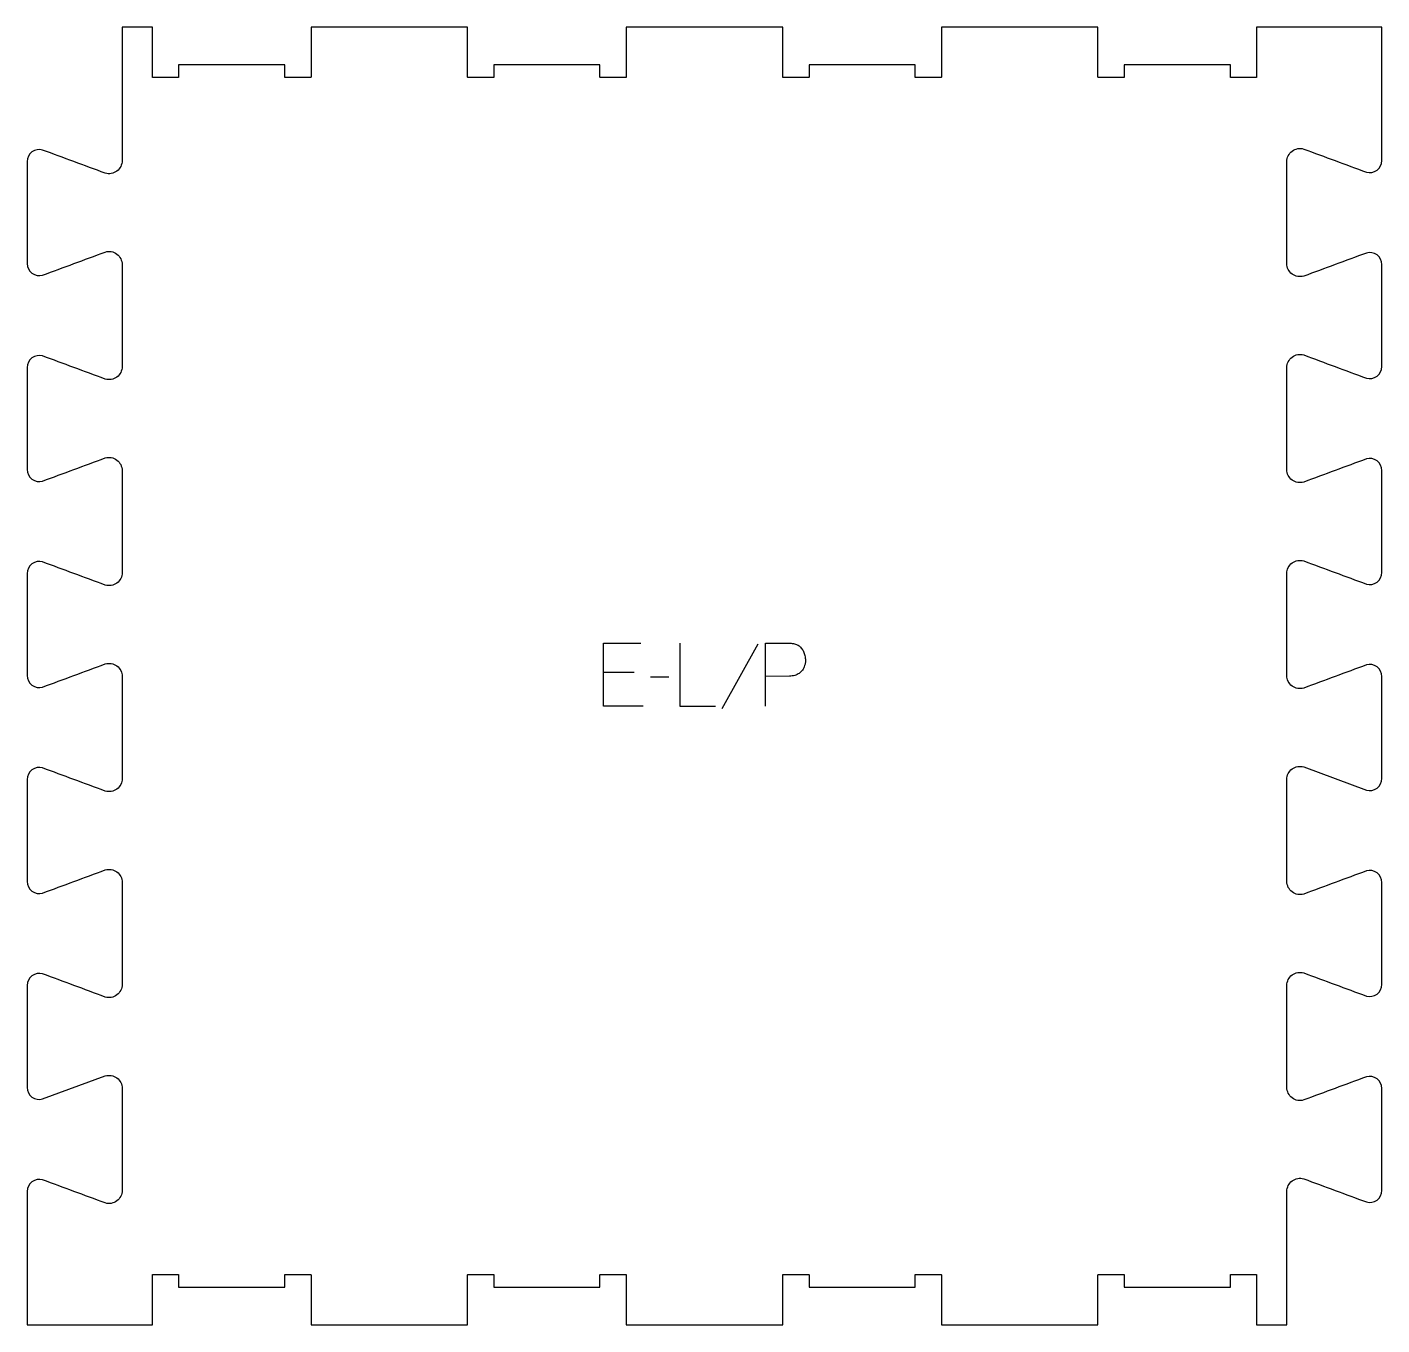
# Model space of a CAD drawing. Extents: x 0 to 645, y 0 to 618.
import ezdxf

# ---------------------------------------------------------------- set-up
doc = ezdxf.new("R2010")
doc.units = 0
doc.layers.add('1_ANYTOOL_1MMDEEP_LABELS_S', color=2, linetype='CONTINUOUS')
doc.layers.add('4_ANYTOOL_CUTTHROUGH_OUTSI', color=5, linetype='CONTINUOUS')

msp = doc.modelspace()

# ---------------------------------------------------------------- linework, layer by layer
at = {"layer": '1_ANYTOOL_1MMDEEP_LABELS_S'}
for p, q in [((347.807489, 323.9), (330.621775, 293.128571)), ((288.921775, 310.442857), (274.264632, 310.442857)), ((305.421775, 308.257143), (296.63606, 308.171429))]:
    msp.add_line(p, q, dxfattribs=at)
for points in [[(293.207489, 294.371429), (274.264632, 294.371429), (274.264632, 324.371429), (292.093203, 324.371429)], [(310.564632, 324.371429), (310.564632, 294.371429), (327.664632, 294.371429)]]:
    msp.add_lwpolyline(points, dxfattribs=at)
msp.add_lwpolyline([(351.321775, 294.414286), (351.321775, 324.371429, 0.003159), (353.839564, 324.344666, 0.003214), (356.357489, 324.35, -0.001077), (358.875323, 324.366094, -0.001059), (361.393203, 324.371429, -0.004561), (362.363173, 324.362581, -0.008415), (363.332489, 324.328571, -0.007813), (364.014763, 324.282429, -0.018877), (364.693203, 324.2, -0.084406), (366.532134, 323.591765, -0.080115), (368.078917, 322.421429, -0.061333), (369.258768, 320.838971, -0.064477), (370.007489, 319.014286, -0.020125), (370.242072, 317.884544, -0.007241), (370.414632, 316.742857, -0.073155), (370.398406, 315.200978, -0.049144), (370.007489, 313.7, -0.033241), (369.57233, 312.594085, -0.042471), (368.976239, 311.567857, -0.042974), (368.268851, 310.722905, -0.044619), (367.425346, 310.014286, -0.044305), (366.430225, 309.443219, -0.03658), (365.35481, 309.039286, -0.036073), (364.072862, 308.760601, -0.026098), (362.764632, 308.642857), (351.321775, 308.557143)], format="xyb", dxfattribs=at)
at = {"layer": '4_ANYTOOL_CUTTHROUGH_OUTSI'}
msp.add_lwpolyline([(45.224087, 553.996761, -0.502397), (37.178163, 548.010347, -0.015604), (37.163368, 548.015293, 0.000004), (7.387383, 559.014824, 0.236338), (2.317649, 558.115804, 0.237079), (0, 553.502621), (0.000456, 504.996536, 0.237079), (2.318105, 500.38335, 0.237104), (7.402622, 499.489262, -0.000004), (37.163508, 510.484312, -0.015611), (37.17831, 510.489261, -0.237077), (42.704903, 509.517176, -0.237079), (45.224087, 504.502847), (45.224543, 455.996762, -0.237079), (42.705359, 450.98243, -0.237079), (37.178619, 450.010347, -0.015604), (37.163824, 450.015294, 0.000004), (7.387839, 461.014824, 0.236338), (2.318105, 460.115804, 0.237079), (0.000456, 455.502621), (0.000912, 406.996536, 0.237079), (2.318561, 402.38335, 0.237104), (7.403078, 401.489262, -0.000004), (37.163964, 412.484312, -0.015611), (37.178765, 412.489261, -0.237077), (42.705359, 411.517176, -0.237079), (45.224543, 406.502847), (45.224999, 357.996762, -0.237079), (42.705815, 352.98243, -0.237079), (37.179075, 352.010347, -0.015604), (37.164279, 352.015294, 0.000004), (7.388294, 363.014824, 0.236338), (2.318561, 362.115804, 0.237079), (0.000912, 357.502621), (0.001367, 308.996536, 0.237079), (2.319017, 304.38335, 0.237104), (7.403533, 303.489262, -0.000004), (37.16442, 314.484312, -0.015611), (37.179221, 314.489261, -0.237077), (42.705815, 313.517176, -0.237079), (45.224999, 308.502847), (45.225455, 259.996762, -0.237079), (42.706271, 254.98243, -0.237079), (37.17953, 254.010347, -0.015604), (37.164735, 254.015294, 0.000004), (7.38875, 265.014824, 0.236338), (2.319017, 264.115804, 0.237079), (0.001367, 259.502621), (0.001823, 210.996536, 0.237079), (2.319473, 206.383351, 0.237104), (7.403989, 205.489262, -0.000004), (37.164876, 216.484312, -0.015611), (37.179677, 216.489261, -0.237077), (42.706271, 215.517176, -0.237079), (45.225455, 210.502847), (45.22591, 161.996762, -0.237079), (42.706726, 156.98243, -0.237079), (37.179986, 156.010347, -0.015604), (37.165191, 156.015294, 0.000004), (7.389206, 167.014824, 0.236338), (2.319473, 166.115804, 0.237079), (0.001823, 161.502621), (0.002279, 112.996536, 0.237079), (2.319928, 108.383351, 0.237104), (7.404445, 107.489262), (37.165331, 118.484312, -0.015611), (37.180133, 118.489261, -0.237077), (42.706726, 117.517176, -0.237079), (45.22591, 112.502847), (45.226366, 63.996762, -0.237079), (42.707182, 58.98243, -0.237079), (37.180442, 58.010347, -0.015604), (37.165647, 58.015294, 0.000004), (7.389662, 69.014824, 0.236338), (2.319928, 68.115804, 0.237079), (0.002279, 63.502619), (0.002279, 0), (59.613087, 0), (59.613087, 23.75, -0.414214), (59.863087, 24), (71.863087, 24, -0.414214), (72.113087, 23.75), (72.113087, 18), (122.613087, 18), (122.613087, 23.75, -0.414214), (122.863087, 24), (134.863087, 24, -0.414214), (135.113087, 23.75), (135.113087, 0), (209.613087, 0), (209.613087, 23.75, -0.414214), (209.863087, 24), (221.863087, 24, -0.414214), (222.113087, 23.75), (222.113087, 18), (272.613087, 18), (272.613087, 23.75, -0.414214), (272.863087, 24), (284.863087, 24, -0.414214), (285.113087, 23.75), (285.113087, 0), (359.613087, 0), (359.613087, 23.75, -0.414214), (359.863087, 24), (371.863087, 24, -0.414214), (372.113087, 23.75), (372.113087, 18), (422.613087, 18), (422.613087, 23.75, -0.414214), (422.863087, 24), (434.863087, 24, -0.414214), (435.113087, 23.75), (435.113087, 0), (509.613087, 0), (509.613087, 23.75, -0.414214), (509.863087, 24), (521.863087, 24, -0.414214), (522.113087, 23.75), (522.113087, 18), (572.613087, 18), (572.613087, 23.75, -0.414214), (572.863087, 24), (584.863087, 24, -0.414214), (585.113087, 23.75), (585.113087, 0), (599.502087, 0), (599.502087, 63.503239, -0.502397), (607.548012, 69.489653, -0.015604), (607.562807, 69.484707, 0.000004), (637.338792, 58.485176, 0.236338), (642.408525, 59.384196, 0.237079), (644.726175, 63.997379), (644.725719, 112.503464, 0.237079), (642.408069, 117.11665, 0.237104), (637.323553, 118.010738, -0.000004), (607.562666, 107.015688, -0.015611), (607.547865, 107.010739, -0.237077), (602.021272, 107.982824, -0.237079), (599.502087, 112.997153), (599.501632, 161.503238, -0.237079), (602.020816, 166.51757, -0.237079), (607.547556, 167.489653, -0.015604), (607.562351, 167.484706, 0.000004), (637.338336, 156.485176, 0.236338), (642.408069, 157.384196, 0.237079), (644.725719, 161.997379), (644.725263, 210.503464, 0.237079), (642.407614, 215.11665, 0.237104), (637.323097, 216.010738, -0.000004), (607.562211, 205.015688, -0.015611), (607.547409, 205.010739, -0.237077), (602.020816, 205.982824, -0.237079), (599.501632, 210.997153), (599.501176, 259.503238, -0.237079), (602.02036, 264.51757, -0.237079), (607.5471, 265.489653, -0.015604), (607.561895, 265.484706), (637.33788, 254.485176, 0.236338), (642.407614, 255.384196, 0.237079), (644.725263, 259.997379), (644.724807, 308.503464, 0.237079), (642.407158, 313.11665, 0.237104), (637.322641, 314.010738, -0.000004), (607.561755, 303.015688, -0.015611), (607.546953, 303.010739, -0.237077), (602.02036, 303.982824, -0.237079), (599.501176, 308.997153), (599.50072, 357.503238, -0.237079), (602.019904, 362.51757, -0.237079), (607.546644, 363.489653, -0.015604), (607.56144, 363.484706, 0.000004), (637.337425, 352.485176, 0.236338), (642.407158, 353.384196, 0.237079), (644.724807, 357.997379), (644.724351, 406.503464, 0.237079), (642.406702, 411.116649, 0.237104), (637.322185, 412.010738, -0.000004), (607.561299, 401.015688, -0.015611), (607.546498, 401.010739, -0.237077), (602.019904, 401.982824, -0.237079), (599.50072, 406.997153), (599.500264, 455.503238, -0.237079), (602.019448, 460.51757, -0.237079), (607.546188, 461.489653, -0.015604), (607.560984, 461.484706, 0.000004), (637.336969, 450.485176, 0.236338), (642.406702, 451.384196, 0.237079), (644.724351, 455.997379), (644.723896, 504.503464, 0.237079), (642.406246, 509.116649, 0.237104), (637.32173, 510.010738, -0.000004), (607.560843, 499.015688, -0.015611), (607.546042, 499.010739, -0.237077), (602.019448, 499.982824, -0.237079), (599.500264, 504.997153), (599.499808, 553.503238, -0.237079), (602.018993, 558.51757, -0.237079), (607.545733, 559.489653, -0.015604), (607.560528, 559.484706, 0.000004), (637.336513, 548.485176, 0.236338), (642.406246, 549.384196, 0.237079), (644.723896, 553.997381), (644.723896, 617.5), (585.113087, 617.5), (585.113087, 593.75, -0.414214), (584.863087, 593.5), (572.863087, 593.5, -0.414214), (572.613087, 593.75), (572.613087, 599.5), (522.113087, 599.5), (522.113087, 593.75, -0.414214), (521.863087, 593.5), (509.863087, 593.5, -0.414214), (509.613087, 593.75), (509.613087, 617.5), (435.113087, 617.5), (435.113087, 593.75, -0.414214), (434.863087, 593.5), (422.863087, 593.5, -0.414214), (422.613087, 593.75), (422.613087, 599.5), (372.113087, 599.5), (372.113087, 593.75, -0.414214), (371.863087, 593.5), (359.863087, 593.5, -0.414214), (359.613087, 593.75), (359.613087, 617.5), (285.113087, 617.5), (285.113087, 593.75, -0.414214), (284.863087, 593.5), (272.863087, 593.5, -0.414214), (272.613087, 593.75), (272.613087, 599.5), (222.113087, 599.5), (222.113087, 593.75, -0.414214), (221.863087, 593.5), (209.863087, 593.5, -0.414214), (209.613087, 593.75), (209.613087, 617.5), (135.113087, 617.5), (135.113087, 593.75, -0.414214), (134.863087, 593.5), (122.863087, 593.5, -0.414214), (122.613087, 593.75), (122.613087, 599.5), (72.113087, 599.5), (72.113087, 593.75, -0.414214), (71.863087, 593.5), (59.863087, 593.5, -0.414214), (59.613087, 593.75), (59.613087, 617.5), (45.224087, 617.5)], format="xyb", close=True, dxfattribs=at)

doc.saveas('drawing.dxf')
